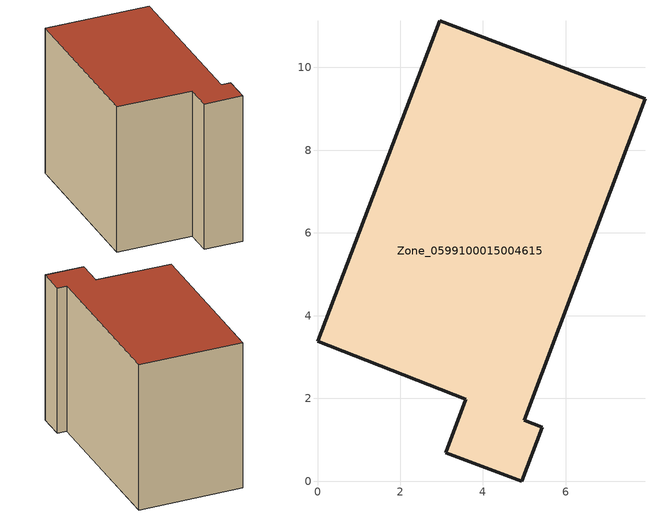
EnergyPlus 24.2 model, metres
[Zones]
Zone_0599100015004615
 floor ground (C_G): 5,1.47 5.43,1.3 4.94,0 3.1,0.69 3.59,1.98 0,3.38 2.96,11.13 7.92,9.25 z0.89
 wall outside (C_F): 7.92,9.25 2.96,11.13 0,3.38 3.59,1.98 3.1,0.69 4.94,0 5.43,1.3 5,1.47 7.92,9.25 z0.89:8.64
 roof outside (C_R): 5,1.47 7.92,9.25 2.96,11.13 0,3.38 3.59,1.98 3.1,0.69 4.94,0 5.43,1.3 z8.64
[BUILDING]
Pand.0599100015004615: North Axis=0; Terrain=City; Loads Convergence Tolerance Value=0.04; Temperature Convergence Tolerance Value=0.4; Solar Distribution=FullExterior; Maximum Number of Warmup Days=25; Minimum Number of Warmup Days=1
[Site:Location]
Rotterdam.The.Hague.AP_ZH_NLD Design_Conditions: Latitude=51.96; Longitude=4.45; Time Zone=1; Elevation=-4.5
[SITE:GROUNDTEMPERATURE:BUILDINGSURFACE]
18, 18, 18, 18, 18, 18, 18, 18, 18, 18, 18, 18
[MATERIAL] Thermal Absorptance=0.9; Solar Absorptance=0.7; Visible Absorptance=0.7
Name | Roughness | Thickness | Conductivity | Density | Specific Heat
G.TI.1965-1974 | MediumSmooth | 0.15 | 0.882353 | 540 | 1210
F.TI.1965-1974 | Rough | 0.3 | 0.697674 | 1920 | 840
R.TI.1965-1974 | MediumRough | 0.2 | 0.232558 | 1500 | 1000
[CONSTRUCTION]
C_G: G.TI.1965-1974
C_F: F.TI.1965-1974
C_R: R.TI.1965-1974
[ZONE]
Zone_0599100015004615: Type=1; Multiplier=1; Ceiling Height=Autocalculate; Volume=Autocalculate; Floor Area=autocalculate; Part of Total Floor Area=Yes
[ZONEINFILTRATION:DESIGNFLOWRATE]
Infil_Zone_0599100015004615: Zone or ZoneList or Space or SpaceList=Zone_0599100015004615; Schedule=AlwaysOn; Design Flow Rate Calculation Method=Flow/Area; Flow Rate per Floor Area=0.003; Constant Term Coefficient=1; Temperature Term Coefficient=0; Velocity Term Coefficient=0; Velocity Squared Term Coefficient=0
[HVACTEMPLATE:ZONE:IDEALLOADSAIRSYSTEM]
Zone_0599100015004615: Maximum Heating Supply Air Temperature=50; Minimum Cooling Supply Air Temperature=13; Maximum Heating Supply Air Humidity Ratio=0.0156; Minimum Cooling Supply Air Humidity Ratio=0.0077; Heating Limit=NoLimit; Cooling Limit=NoLimit; Dehumidification Control Type=ConstantSensibleHeatRatio; Cooling Sensible Heat Ratio=0.7; Dehumidification Setpoint=60; Humidification Control Type=None; Humidification Setpoint=30; Outdoor Air Method=None; Outdoor Air Flow Rate per Person=0.00944; Outdoor Air Flow Rate per Zone Floor Area=0; Outdoor Air Flow Rate per Zone=0; Demand Controlled Ventilation Type=None; Outdoor Air Economizer Type=NoEconomizer; Heat Recovery Type=None; Sensible Heat Recovery Effectiveness=0.7; Latent Heat Recovery Effectiveness=0.65
[ZONECONTROL:THERMOSTAT]
ThermostatControl_Zone_0599100015004615: Zone or ZoneList=Zone_0599100015004615; Control Type Schedule=DualSetpointControlType; Control 1=Thermostat_Zone_0599100015004615; Temperature Difference Between Cutout And Setpoint=0
[THERMOSTATSETPOINT:DUALSETPOINT]
Thermostat_Zone_0599100015004615: Heating Setpoint Temperature Schedule=HeatingSetpoint_Zone_0599100015004615; Cooling Setpoint Temperature Schedule=CoolingSetpoint_Zone_0599100015004615
[SCHEDULE:COMPACT]
HeatingSetpoint_Zone_0599100015004615: Through: 12/31, For: AllDays, Until: 24:00, 21
CoolingSetpoint_Zone_0599100015004615: Through: 12/31, For: AllDays, Until: 24:00, 24
DualSetpointControlType: Through: 12/31, For: AllDays, Until: 24:00, 4
AlwaysOn: Through: 12/31, For: AllDays, Until: 24:00, 1
